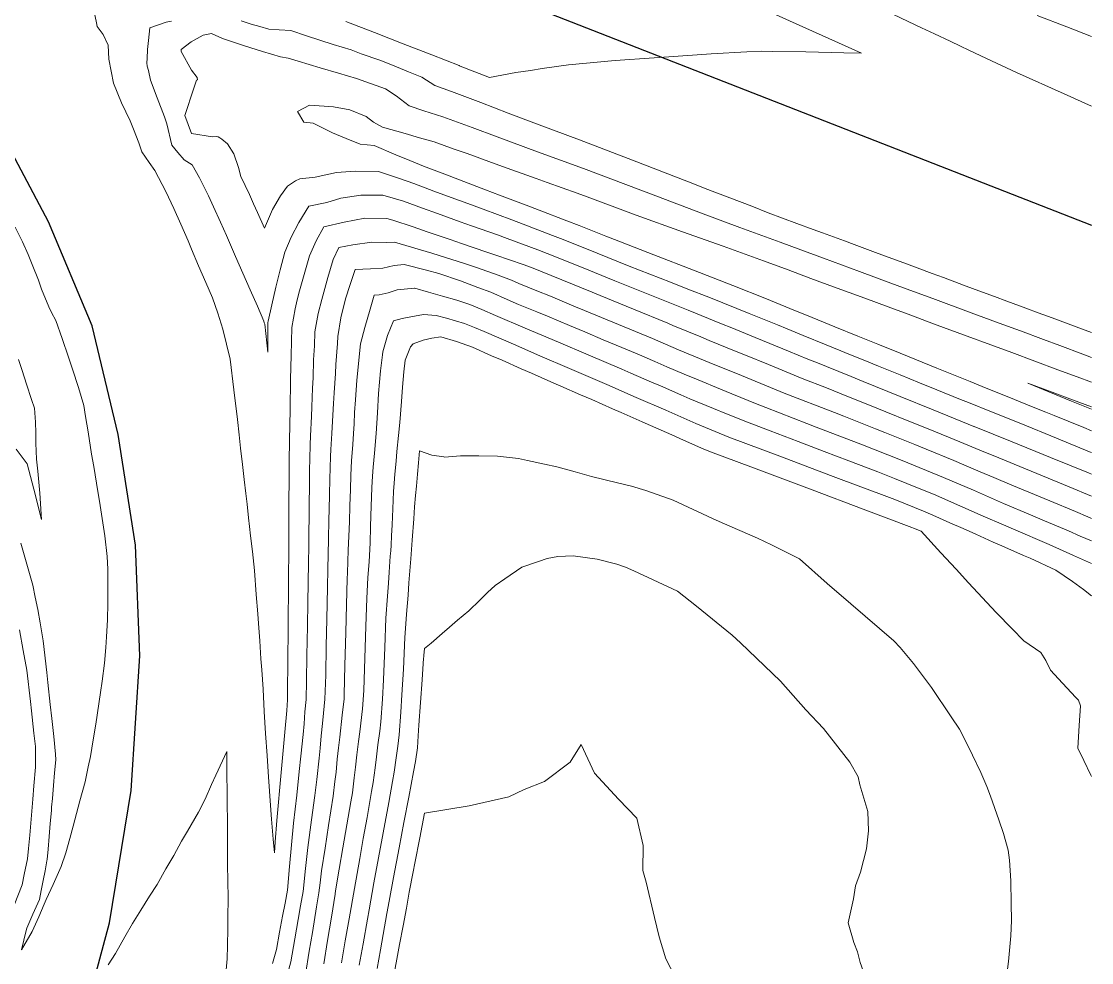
# Model space of a CAD drawing. Header units: inches. Extents: x 11351264 to 11356330, y 6702313 to 6706468.
# Drawn here: x 11356083.7 to 11356330.4, y 6705172.8 to 6705389.6 of the extents above; entities that cross this region are included whole.
import ezdxf

# ---------------------------------------------------------------- set-up
doc = ezdxf.new("R2010")
doc.units = ezdxf.units.IN
doc.header["$MEASUREMENT"] = 0
doc.layers.add('Shumate_Contours_clip1', color=7, linetype='Continuous', lineweight=0)
doc.layers.add('Shumate_Streets_clip1', color=7, linetype='Continuous')

msp = doc.modelspace()

# ---------------------------------------------------------------- linework, layer by layer
at = {"layer": 'Shumate_Contours_clip1'}
for points, elevation in [([(11356100.42, 6705392.19), (11356101.04, 6705389.33), (11356101.16, 6705388.46), (11356102.56, 6705386.63), (11356103.72, 6705384.19), (11356103.88, 6705380.91), (11356104.93, 6705375.42), (11356106.78, 6705370.9), (11356108.79, 6705366.74), (11356109.54, 6705364.79), (11356110.78, 6705361.67), (11356111.48, 6705359.56), (11356113.2, 6705357.1), (11356114.49, 6705355.32), (11356117.01, 6705350.49), (11356118.86, 6705346.55), (11356120.49, 6705342.96), (11356122.16, 6705339.08), (11356122.95, 6705337.21), (11356124.57, 6705333.32), (11356126.23, 6705329.5), (11356127.79, 6705325.99), (11356128.98, 6705322.4), (11356130.15, 6705318.77), (11356131, 6705315.27), (11356131.84, 6705311.82), (11356132.72, 6705304.75), (11356133.56, 6705297.91), (11356133.92, 6705294.42), (11356134.25, 6705291.36), (11356134.68, 6705287.54), (11356135.07, 6705284.14), (11356135.43, 6705280.93), (11356135.72, 6705278.4), (11356136.06, 6705275.32), (11356136.3, 6705273.28), (11356136.54, 6705271.15), (11356136.95, 6705267.5), (11356137.41, 6705263.19), (11356137.84, 6705257.63), (11356138.19, 6705253.17), (11356138.35, 6705250.93), (11356138.64, 6705246.94), (11356138.93, 6705242.79), (11356139.11, 6705240.26), (11356139.41, 6705235.81), (11356139.68, 6705230.69), (11356140, 6705225.62), (11356140.33, 6705220.56), (11356140.67, 6705215.52), (11356140.83, 6705213.49), (11356140.95, 6705211.14), (11356141.36, 6705205.87), (11356141.75, 6705201.25), (11356142.03, 6705198.1), (11356142.23, 6705200.68), (11356142.63, 6705205.58), (11356143.04, 6705210.63), (11356143.15, 6705211.54), (11356143.5, 6705215.78), (11356143.95, 6705220.84), (11356144.4, 6705225.89), (11356144.86, 6705230.92), (11356145.05, 6705233.35), (11356145.06, 6705235.62), (11356145.09, 6705237.66), (11356145.1, 6705239.8), (11356145.14, 6705243.97), (11356145.18, 6705248.14), (11356145.24, 6705252.38), (11356145.29, 6705258.23), (11356145.32, 6705262.49), (11356145.36, 6705266.75), (11356145.39, 6705269.48), (11356145.39, 6705273.44), (11356145.39, 6705276.68), (11356145.39, 6705279.92), (11356145.41, 6705283.2), (11356145.44, 6705288.17), (11356145.49, 6705293.14), (11356145.68, 6705300.13), (11356145.78, 6705307.23), (11356145.88, 6705312.69), (11356146.06, 6705319.16), (11356146.81, 6705323.43), (11356147.3, 6705325.48), (11356147.84, 6705327.57), (11356148.76, 6705330.83), (11356150.1, 6705335.63), (11356151.64, 6705339.07), (11356153.39, 6705342.34), (11356158.1, 6705343.39), (11356162.91, 6705344.29), (11356167.91, 6705344.25), (11356169.33, 6705343.89), (11356174.02, 6705342.31), (11356177.22, 6705341.15), (11356182.51, 6705339.38), (11356185.12, 6705338.44), (11356190.96, 6705336.49), (11356193.05, 6705335.77), (11356199.37, 6705333.65), (11356201.25, 6705332.95), (11356208.31, 6705330.08), (11356215.24, 6705327.27), (11356217.09, 6705326.51), (11356224.81, 6705323.35), (11356232.67, 6705320.12), (11356233.85, 6705319.62), (11356240.3, 6705316.97), (11356242.24, 6705316.17), (11356248.09, 6705313.77), (11356250.63, 6705312.73), (11356255.89, 6705310.57), (11356259.02, 6705309.29), (11356263.68, 6705307.38), (11356269.25, 6705305.22), (11356273.92, 6705303.32), (11356278.76, 6705301.38), (11356282.92, 6705299.69), (11356288.27, 6705297.54), (11356291.92, 6705296.06), (11356297.79, 6705293.69), (11356300.91, 6705292.42), (11356305.55, 6705290.46), (11356307.65, 6705289.61), (11356316.42, 6705286.01), (11356325.19, 6705282.39), (11356330.36, 6705280.26)], 1370), ([(11356253.06, 6705393.24), (11356263.84, 6705388.38), (11356274.3, 6705383.69), (11356277.32, 6705382.34), (11356273.24, 6705382.42), (11356264.48, 6705382.59), (11356256.71, 6705382.72), (11356254.19, 6705382.76), (11356250.88, 6705382.6), (11356242.66, 6705382.17), (11356232.96, 6705381.44), (11356229.57, 6705381.25), (11356220.55, 6705380.63), (11356209.83, 6705379.64), (11356203.73, 6705378.8), (11356201.04, 6705378.34), (11356197.64, 6705377.84), (11356191.63, 6705376.72), (11356184.84, 6705379.35), (11356184.71, 6705379.4), (11356184.6, 6705379.46), (11356178.35, 6705381.9), (11356171.73, 6705384.5), (11356165.12, 6705387.09), (11356158.51, 6705389.64)], 1370), ([(11356284.55, 6705391.28), (11356288.12, 6705389.59), (11356291.17, 6705388.16), (11356294.13, 6705386.76), (11356297.79, 6705385.05), (11356300.14, 6705383.94), (11356302.08, 6705383.02), (11356306.15, 6705381.12), (11356313.07, 6705377.84), (11356324.01, 6705372.94), (11356330.36, 6705370.13)], 1368), ([(11356330.36, 6705386.13), (11356324.63, 6705388.35), (11356317.81, 6705390.98)], 1368), ([(11356118.32, 6705389.71), (11356117.12, 6705389.45), (11356113.33, 6705388.12), (11356113.02, 6705385.22), (11356112.79, 6705383.14), (11356112.7, 6705381.12), (11356112.63, 6705380.09), (11356112.71, 6705379.31), (11356113.03, 6705378.32), (11356113.5, 6705376.09), (11356115.04, 6705372.03), (11356116.72, 6705367.69), (11356117.23, 6705366.03), (11356118.43, 6705361.16), (11356119.76, 6705359.46), (11356121.27, 6705357.73), (11356123.06, 6705356.57), (11356124.74, 6705353.64), (11356126.81, 6705349.48), (11356127.99, 6705346.95), (11356129.62, 6705343.41), (11356131.03, 6705340.29), (11356133.1, 6705335.48), (11356134.78, 6705331.66), (11356136.46, 6705327.84), (11356138.13, 6705324.02), (11356139.6, 6705320.6), (11356139.71, 6705320.23), (11356139.8, 6705319.87), (11356140.53, 6705313.43), (11356140.55, 6705320.25), (11356140.6, 6705320.58), (11356141.43, 6705324.33), (11356142.38, 6705328.39), (11356143.4, 6705332.44), (11356144.47, 6705336.49), (11356145.89, 6705339.94), (11356147.64, 6705343.35), (11356149.93, 6705347.1), (11356154.1, 6705347.92), (11356157.35, 6705348.89), (11356161.98, 6705349.63), (11356166.99, 6705349.6), (11356171.81, 6705348.22), (11356176.2, 6705346.64), (11356179.63, 6705345.36), (11356184.88, 6705343.49), (11356187.48, 6705342.56), (11356193.43, 6705340.5), (11356195.71, 6705339.65), (11356202.71, 6705337.03), (11356204.92, 6705336.18), (11356212.78, 6705333.01), (11356220.5, 6705329.89), (11356229.32, 6705326.32), (11356237.39, 6705323.12), (11356245.1, 6705319.99), (11356247.48, 6705319.02), (11356252.8, 6705316.86), (11356256.23, 6705315.45), (11356260.49, 6705313.71), (11356265, 6705311.87), (11356267.17, 6705310.98), (11356269.24, 6705310.14), (11356274.97, 6705307.82), (11356277.73, 6705306.7), (11356286.21, 6705303.26), (11356293.87, 6705300.15), (11356301.9, 6705296.9), (11356303.25, 6705296.35), (11356303.31, 6705296.33), (11356312.05, 6705292.78), (11356320.86, 6705289.2), (11356329.67, 6705285.62), (11356330.36, 6705285.34)], 1368), ([(11356330.36, 6705317.96), (11356327.4, 6705319.05), (11356324.34, 6705320.19), (11356321.27, 6705321.33), (11356318.08, 6705322.51), (11356315.19, 6705323.58), (11356310.8, 6705325.21), (11356308, 6705326.25), (11356303.52, 6705327.91), (11356300.82, 6705328.91), (11356296.23, 6705330.61), (11356293.63, 6705331.57), (11356290.16, 6705332.86), (11356287.69, 6705333.77), (11356282.9, 6705335.54), (11356280.54, 6705336.42), (11356275.64, 6705338.23), (11356273.38, 6705339.06), (11356268.37, 6705340.91), (11356266.22, 6705341.7), (11356262.45, 6705343.11), (11356255.82, 6705345.57), (11356252.07, 6705347.04), (11356241.32, 6705351.18), (11356238.83, 6705352.16), (11356225.59, 6705357.26), (11356212.35, 6705362.34), (11356203.02, 6705365.83), (11356195.92, 6705368.53), (11356189.58, 6705370.93), (11356182.83, 6705373.47), (11356178.99, 6705374.86), (11356176.01, 6705376.76), (11356172.92, 6705378.04), (11356169.24, 6705379.55), (11356166.3, 6705380.7), (11356162.04, 6705382.2), (11356159.72, 6705383.06), (11356155.55, 6705384.34), (11356152.5, 6705385.29), (11356149.4, 6705386.33), (11356145.79, 6705387.55), (11356143.1, 6705387.67), (11356140.76, 6705387.86), (11356138.66, 6705388.45), (11356136.67, 6705389.02), (11356134.36, 6705389.79)], 1368), ([(11356330.36, 6705312.24), (11356328.31, 6705312.99), (11356323.07, 6705314.95), (11356319.28, 6705316.36), (11356313.95, 6705318.33), (11356309.9, 6705319.82), (11356302.61, 6705322.52), (11356293.8, 6705325.79), (11356288.5, 6705327.74), (11356284.13, 6705329.36), (11356276.86, 6705332.04), (11356268.58, 6705335.09), (11356263.32, 6705337.03), (11356258.6, 6705338.79), (11356249.32, 6705342.19), (11356240.82, 6705345.3), (11356229.94, 6705349.44), (11356226.47, 6705350.76), (11356213.25, 6705355.76), (11356202.65, 6705359.63), (11356193.34, 6705363.05), (11356187.62, 6705365.16), (11356180.84, 6705367.64), (11356176.5, 6705369.05), (11356173.1, 6705370.17), (11356170.09, 6705372.47), (11356167.61, 6705374.13), (11356160.93, 6705376.5), (11356156.77, 6705377.72), (11356152.6, 6705378.94), (11356147.49, 6705380.5), (11356145.2, 6705381.2), (11356143.43, 6705381.51), (11356139.32, 6705382.73), (11356135.17, 6705384.04), (11356130.1, 6705385.68), (11356127.57, 6705386.88), (11356125.64, 6705386.47), (11356122.85, 6705384.94), (11356120.56, 6705383.14), (11356120.54, 6705382.74)], 1366), ([(11356120.54, 6705382.74), (11356122.94, 6705378.42), (11356124.27, 6705376.71), (11356124.28, 6705376.2), (11356124.07, 6705376.13), (11356122.79, 6705372.15), (11356122.08, 6705370.05), (11356121.42, 6705367.94), (11356122.93, 6705363.78), (11356127.79, 6705363.01), (11356128.64, 6705363.11), (11356129.11, 6705363.01), (11356129.44, 6705362.85), (11356129.94, 6705362.5), (11356131.19, 6705361.4), (11356132.66, 6705359.1), (11356133.73, 6705355.99), (11356134.33, 6705353.91), (11356136.28, 6705349.75), (11356137.23, 6705347.64), (11356138.17, 6705345.58), (11356139.76, 6705342.01), (11356141.59, 6705346.28), (11356143.45, 6705349.47), (11356145.04, 6705351.69), (11356146.92, 6705352.91), (11356147.92, 6705353.41), (11356151.43, 6705353.78), (11356156.33, 6705354.84), (11356160.65, 6705355.14), (11356166.05, 6705355.04), (11356170.83, 6705353.46), (11356174.14, 6705352.28), (11356178.74, 6705350.56), (11356181.92, 6705349.36), (11356187.46, 6705347.37), (11356190.17, 6705346.35), (11356196.73, 6705343.91), (11356199.4, 6705342.9), (11356206.09, 6705340.35), (11356208.57, 6705339.4), (11356216.45, 6705336.24), (11356223.83, 6705333.29), (11356233.3, 6705329.58), (11356236.94, 6705328.15), (11356242.51, 6705325.97), (11356251.47, 6705322.35), (11356257.96, 6705319.72), (11356260.22, 6705318.8), (11356263.93, 6705317.28), (11356269.19, 6705315.14), (11356272.59, 6705313.76), (11356274.45, 6705313.01), (11356277.73, 6705311.68), (11356281.28, 6705310.24), (11356286.22, 6705308.24), (11356290.73, 6705306.41), (11356294.71, 6705304.8), (11356300.17, 6705302.58), (11356302.03, 6705301.83), (11356307.26, 6705299.71), (11356314.05, 6705296.98), (11356322.31, 6705293.62), (11356329.89, 6705290.52), (11356330.36, 6705290.33)], 1366), ([(11356330.36, 6705306.52), (11356327.04, 6705307.76), (11356322.62, 6705309.41), (11356317.29, 6705311.38), (11356311.96, 6705313.35), (11356307.15, 6705315.13), (11356301.71, 6705317.14), (11356293.96, 6705320), (11356288.67, 6705321.96), (11356283.5, 6705323.87), (11356278.1, 6705325.86), (11356270.92, 6705328.51), (11356265.67, 6705330.44), (11356260.41, 6705332.39), (11356254.76, 6705334.48), (11356245.44, 6705337.83), (11356236.11, 6705341.18), (11356225.43, 6705345.02), (11356214.14, 6705349.23), (11356211.78, 6705350.07), (11356204.91, 6705352.55), (11356202.35, 6705353.45), (11356195.67, 6705355.86), (11356192.92, 6705356.83), (11356186.44, 6705359.17), (11356183.48, 6705360.21), (11356178.87, 6705361.86), (11356175.5, 6705362.84), (11356172.14, 6705363.82), (11356166.92, 6705365.27), (11356164.87, 6705366.42), (11356163.19, 6705367.76), (11356159.44, 6705369.24), (11356155.64, 6705369.92), (11356153.48, 6705370.13), (11356150.11, 6705370.34), (11356147.34, 6705368.86)], 1364), ([(11356147.34, 6705368.86), (11356148.79, 6705366.4), (11356150.98, 6705366.16), (11356155.44, 6705363.96), (11356158.59, 6705362.65), (11356161.78, 6705361.36), (11356165.02, 6705361.07), (11356169.99, 6705358.93), (11356173.21, 6705357.61), (11356176.42, 6705356.27), (11356181.34, 6705354.42), (11356184.71, 6705353.12), (11356190.69, 6705350.87), (11356193.9, 6705349.63), (11356200.06, 6705347.29), (11356203.07, 6705346.13), (11356209.46, 6705343.69), (11356212.24, 6705342.62), (11356218.4, 6705340.18), (11356220.41, 6705339.41), (11356229.5, 6705335.88), (11356238.59, 6705332.36), (11356247.67, 6705328.83), (11356255.45, 6705325.71), (11356260.84, 6705323.51), (11356265.95, 6705321.44), (11356271.2, 6705319.3), (11356276.46, 6705317.17), (11356281.09, 6705315.3), (11356286.23, 6705313.21), (11356294.72, 6705309.77), (11356297.03, 6705308.84), (11356302.38, 6705306.67), (11356306.06, 6705305.18), (11356311.28, 6705303.07), (11356316.52, 6705300.96), (11356319.81, 6705299.63), (11356321.76, 6705298.85), (11356324.96, 6705297.57), (11356328.58, 6705296.09), (11356330.36, 6705295.35)], 1364), ([(11356083.59, 6705269.43), (11356086.37, 6705259.79), (11356086.93, 6705257), (11356087.48, 6705254.2), (11356088.08, 6705251.1), (11356088.78, 6705246.92), (11356089.6, 6705239.64), (11356089.84, 6705237.34), (11356090.39, 6705232.31), (11356090.73, 6705229.09), (11356091.17, 6705224.95), (11356091.6, 6705220.84), (11356091.63, 6705219.53), (11356091.37, 6705216.57), (11356091.12, 6705213.61), (11356090.87, 6705210.66), (11356090.7, 6705208.66), (11356090.63, 6705207.87), (11356090.38, 6705204.9), (11356090.12, 6705201.92), (11356089.87, 6705198.95), (11356089.67, 6705196.59), (11356089.62, 6705196.25), (11356089.18, 6705193.98), (11356088.73, 6705191.72), (11356088.29, 6705189.46), (11356087.88, 6705187.38), (11356086.39, 6705184), (11356084.95, 6705180.75), (11356084.82, 6705180.24), (11356083.75, 6705175.77), (11356086.21, 6705180.01), (11356087.71, 6705183.39), (11356089, 6705186.29), (11356089.46, 6705187.38), (11356091.05, 6705190.83), (11356091.99, 6705192.9), (11356092.92, 6705194.98), (11356093.94, 6705198.1), (11356094.85, 6705201.42), (11356095.62, 6705204.3), (11356096.41, 6705207.22), (11356097.22, 6705210.13), (11356098.43, 6705214.45), (11356099.15, 6705217.95), (11356099.64, 6705220.29), (11356100.28, 6705224.18), (11356100.86, 6705227.73), (11356101.95, 6705235.05), (11356102.31, 6705237.64), (11356102.91, 6705241.83), (11356103.16, 6705245.39), (11356103.33, 6705247.91), (11356103.59, 6705251.76), (11356103.63, 6705255.6), (11356103.64, 6705259.28), (11356103.65, 6705263.47), (11356103.46, 6705266.35), (11356102.99, 6705271.13), (11356101.69, 6705279.13), (11356101.31, 6705281.37), (11356100.41, 6705287.13), (11356099.92, 6705289.99), (11356099.12, 6705295.13), (11356098.52, 6705298.61), (11356098.13, 6705301.13), (11356096.85, 6705305.31), (11356095.49, 6705309.52), (11356094.55, 6705312.28), (11356093.12, 6705316.57), (11356091.64, 6705320.77), (11356090.64, 6705322.59), (11356090.05, 6705323.86), (11356088.35, 6705327.96), (11356087.69, 6705330.03), (11356086.22, 6705333.62), (11356085.32, 6705335.92), (11356083.98, 6705338.83), (11356082.3, 6705342.26)], 1370), ([(11356141.61, 6705172.62), (11356142.51, 6705175.86), (11356143.24, 6705179.86), (11356143.92, 6705183.57), (11356144.48, 6705186.55), (11356145.02, 6705189.54), (11356145.51, 6705194.95), (11356145.95, 6705199.96), (11356146.42, 6705204.92), (11356147.23, 6705211.43), (11356147.77, 6705216.86), (11356148.13, 6705220.41), (11356148.64, 6705225.36), (11356148.86, 6705227.8), (11356149.08, 6705230.62), (11356149.33, 6705233.43), (11356149.43, 6705237.75), (11356149.54, 6705243.59), (11356149.64, 6705250.31), (11356149.74, 6705255.84), (11356149.8, 6705260.27), (11356149.87, 6705265.1), (11356149.93, 6705268.59), (11356149.98, 6705272.12), (11356150.01, 6705275.31), (11356150.04, 6705278.54), (11356150.1, 6705282.6), (11356150.15, 6705286.29), (11356150.2, 6705288.85), (11356150.28, 6705292.08), (11356150.39, 6705294.18), (11356150.57, 6705298.62), (11356150.69, 6705300.89), (11356150.82, 6705305.17), (11356150.93, 6705307.54), (11356151.06, 6705311.66), (11356151.24, 6705314.92), (11356151.38, 6705318.11), (11356152.14, 6705322.38), (11356152.95, 6705325.58), (11356154.32, 6705330.61), (11356155.54, 6705334.81), (11356156.86, 6705337.57), (11356160.12, 6705338.14), (11356164.52, 6705338.79), (11356167.82, 6705338.67), (11356169.73, 6705338.77), (11356178.32, 6705336.23), (11356185.88, 6705333.84), (11356188.58, 6705332.92), (11356193.58, 6705331.22), (11356196.64, 6705330.04), (11356198.34, 6705329.29), (11356202.51, 6705327.61), (11356205.65, 6705326.33), (11356211.06, 6705324.07), (11356213.48, 6705323.08), (11356221.31, 6705319.83), (11356229.14, 6705316.57), (11356235.16, 6705314.01), (11356243.55, 6705310.56), (11356248.35, 6705308.59), (11356251.94, 6705307.12), (11356259.49, 6705304.03), (11356271.09, 6705299.53), (11356273.24, 6705298.72), (11356280.59, 6705295.77), (11356282.73, 6705294.91), (11356289.59, 6705292.14), (11356292.24, 6705291.07), (11356298.59, 6705288.51), (11356300.89, 6705287.51), (11356304.66, 6705285.92), (11356307.81, 6705284.56), (11356312.01, 6705282.83), (11356317.23, 6705280.64), (11356320.75, 6705279.19), (11356326.65, 6705276.71), (11356329.47, 6705275.54), (11356330.36, 6705275.15)], 1372), ([(11356144.75, 6705169.09), (11356145.83, 6705173.01), (11356146.76, 6705178.31), (11356147.53, 6705182.79), (11356148.06, 6705185.9), (11356148.65, 6705189.24), (11356149.19, 6705194.49), (11356149.71, 6705199.37), (11356150.59, 6705205.7), (11356151.38, 6705211.32), (11356151.78, 6705215.03), (11356152.35, 6705219.91), (11356152.59, 6705222.26), (11356152.84, 6705225.09), (11356153.13, 6705227.89), (11356153.34, 6705230.26), (11356153.67, 6705233.52), (11356153.86, 6705239.07), (11356153.99, 6705245.77), (11356154.11, 6705251.85), (11356154.27, 6705259.31), (11356154.35, 6705263.45), (11356154.43, 6705266.93), (11356154.51, 6705270.41), (11356154.61, 6705274.79), (11356154.65, 6705277.19), (11356154.73, 6705280.68), (11356154.81, 6705284.18), (11356154.95, 6705289.41), (11356155.01, 6705291.03), (11356155.26, 6705294.73), (11356155.4, 6705297.55), (11356155.68, 6705301.62), (11356155.81, 6705304.06), (11356156.11, 6705308.53), (11356156.21, 6705310.58), (11356156.55, 6705315.45), (11356156.65, 6705317.06), (11356157.36, 6705321.35), (11356158.44, 6705325.75), (11356159.49, 6705329.05), (11356160.61, 6705332.47), (11356164.19, 6705332.66), (11356167.04, 6705332.76), (11356169.67, 6705333.41), (11356171.96, 6705333.67), (11356177.07, 6705332.33), (11356179.89, 6705331.54), (11356184.89, 6705329.85), (11356188.93, 6705328.36), (11356191.92, 6705327.26), (11356195.65, 6705325.56), (11356198.26, 6705324.46), (11356202.55, 6705322.74), (11356204.99, 6705321.71), (11356210.03, 6705319.6), (11356213.57, 6705318.1), (11356217.83, 6705316.32), (11356222.14, 6705314.49), (11356225.63, 6705313.03), (11356229.67, 6705311.29), (11356232.46, 6705310.1), (11356236.48, 6705308.35), (11356239.66, 6705307.04), (11356244.87, 6705304.91), (11356247.45, 6705303.85), (11356253.26, 6705301.49), (11356255.27, 6705300.67), (11356264.73, 6705297.04), (11356266.91, 6705296.2), (11356277.19, 6705292.28), (11356286.67, 6705288.49), (11356296.27, 6705284.61), (11356303.14, 6705281.63), (11356310.08, 6705278.62), (11356316.32, 6705276), (11356319.53, 6705274.63), (11356325.01, 6705272.33), (11356327.75, 6705271.1), (11356330.36, 6705269.96)], 1374), ([(11356149.17, 6705170.13), (11356150.08, 6705175.46), (11356150.79, 6705179.78), (11356151.77, 6705185.69), (11356152.29, 6705188.94), (11356152.57, 6705191.18), (11356152.91, 6705193.97), (11356153.7, 6705199.2), (11356154.5, 6705204.42), (11356155.58, 6705211.2), (11356155.99, 6705214.55), (11356156.23, 6705216.71), (11356156.53, 6705219.66), (11356156.83, 6705222.34), (11356157.08, 6705224.76), (11356157.64, 6705229.83), (11356158.08, 6705233.61), (11356158.12, 6705234.63), (11356158.28, 6705241.29), (11356158.47, 6705248.9), (11356158.65, 6705255.23), (11356158.82, 6705261.24), (11356158.89, 6705262.61), (11356159.07, 6705267.81), (11356159.2, 6705271.1), (11356159.32, 6705274.4), (11356159.42, 6705278.06), (11356159.55, 6705281.85), (11356159.67, 6705285.09), (11356159.82, 6705288.44), (11356160.13, 6705292.18), (11356160.26, 6705294.72), (11356160.38, 6705296.95), (11356160.5, 6705299.52), (11356160.7, 6705302.5), (11356161.06, 6705306.98), (11356161.89, 6705315.33), (11356162.84, 6705319.13), (11356164.13, 6705323.37), (11356165.04, 6705326.56), (11356166.21, 6705326.62), (11356168.27, 6705327.13), (11356170.34, 6705327.83), (11356174.29, 6705328.16), (11356174.36, 6705328.16), (11356174.39, 6705328.16), (11356177.55, 6705327.25), (11356180.78, 6705326.34), (11356184.04, 6705325.45), (11356187.08, 6705324.42), (11356189.87, 6705323.25), (11356192.98, 6705321.87), (11356199.84, 6705318.98), (11356207.5, 6705315.74), (11356214.35, 6705312.82), (11356222.13, 6705309.51), (11356224.17, 6705308.62), (11356228.94, 6705306.56), (11356230.98, 6705305.66), (11356235.73, 6705303.59), (11356237.8, 6705302.68), (11356243.21, 6705300.46), (11356246.19, 6705299.25), (11356251.04, 6705297.29), (11356256.27, 6705295.31), (11356262.71, 6705292.84), (11356268.7, 6705290.58), (11356274.39, 6705288.41), (11356281.11, 6705285.88), (11356284.95, 6705284.34), (11356290.6, 6705282.08), (11356293.96, 6705280.73), (11356300, 6705278.08), (11356305.41, 6705275.7), (11356310.07, 6705273.65), (11356312.36, 6705272.64), (11356320.57, 6705269.13), (11356326.18, 6705266.62), (11356330.36, 6705264.74)], 1376), ([(11356153.42, 6705172.58), (11356154.29, 6705177.94), (11356155.16, 6705183.3), (11356156.02, 6705188.59), (11356156.02, 6705188.63), (11356156.03, 6705188.7), (11356156.15, 6705189.4), (11356156.99, 6705194.36), (11356157.83, 6705199.28), (11356158.74, 6705204.57), (11356159.65, 6705209.86), (11356160.01, 6705211.97), (11356160.42, 6705215.4), (11356160.72, 6705217.85), (11356161.06, 6705220.7), (11356161.43, 6705223.73), (11356161.7, 6705226), (11356162.35, 6705231.29), (11356162.62, 6705235.53), (11356162.85, 6705242.93), (11356163, 6705247.8), (11356163.08, 6705250.33), (11356163.3, 6705256.68), (11356163.6, 6705261.54), (11356163.85, 6705265.12), (11356164.08, 6705269.53), (11356164.2, 6705273.23), (11356164.27, 6705275.73), (11356164.5, 6705282.25), (11356164.64, 6705284.92), (11356164.81, 6705286.98), (11356165.08, 6705290.15), (11356165.52, 6705294.7), (11356165.8, 6705299.49), (11356166.06, 6705303.91), (11356166.5, 6705309.12), (11356166.93, 6705312.84), (11356167.01, 6705313.49), (11356167.16, 6705314.03), (11356168.11, 6705317.31), (11356169.48, 6705320.64), (11356171.45, 6705321.2), (11356173.49, 6705321.62), (11356176.41, 6705322.09), (11356179.28, 6705321.93), (11356181.73, 6705321.28), (11356185.86, 6705320.03), (11356188.12, 6705319.15), (11356190.34, 6705318.21), (11356197.16, 6705315.27), (11356203.23, 6705312.64), (11356210.04, 6705309.7), (11356218.64, 6705306), (11356225.43, 6705303.03), (11356232.21, 6705300.05), (11356239.13, 6705297.01), (11356246.79, 6705293.9), (11356258.49, 6705289.48), (11356270.19, 6705285.06), (11356272.65, 6705284.14), (11356281.91, 6705280.66), (11356285.03, 6705279.48), (11356291.65, 6705276.84), (11356293.76, 6705275.9), (11356297.67, 6705274.17), (11356300.73, 6705272.81), (11356303.69, 6705271.5), (11356307.7, 6705269.71), (11356309.71, 6705268.82), (11356314.68, 6705266.59), (11356316.17, 6705265.96), (11356322.1, 6705263.27), (11356325.97, 6705260.63), (11356328.51, 6705258.81), (11356330.36, 6705257.33)], 1378), ([(11356157.53, 6705172.78), (11356158.38, 6705177.88), (11356159.27, 6705182.94), (11356160.49, 6705189.89), (11356161.71, 6705196.83), (11356162.52, 6705201.41), (11356163.4, 6705206.28), (11356164.42, 6705212.22), (11356164.81, 6705214.33), (11356165.23, 6705217.72), (11356165.56, 6705220.24), (11356165.9, 6705223), (11356166.31, 6705226.14), (11356166.58, 6705228.28), (11356166.91, 6705233.53), (11356167.19, 6705237.98), (11356167.46, 6705245.4), (11356167.73, 6705252.16), (11356168.09, 6705257.21), (11356168.33, 6705260.25), (11356168.5, 6705262.75), (11356168.75, 6705266.43), (11356168.84, 6705267.65), (11356168.92, 6705269), (11356169.03, 6705271.11), (11356169.15, 6705273.7), (11356169.3, 6705277.35), (11356169.51, 6705281.36), (11356169.65, 6705283.26), (11356169.82, 6705285.38), (11356170.06, 6705288.33), (11356170.26, 6705290.56), (11356170.64, 6705294.26), (11356170.92, 6705297.23), (11356171.29, 6705302.05), (11356171.56, 6705305.41), (11356171.9, 6705308.94), (11356172.18, 6705311.64), (11356173.43, 6705314.71), (11356174.03, 6705315.39), (11356176.31, 6705316.19), (11356178.35, 6705316.67), (11356180.42, 6705317), (11356184.02, 6705315.89), (11356187.71, 6705314.56), (11356192.09, 6705312.62), (11356194.5, 6705311.58), (11356198.93, 6705309.63), (11356201.28, 6705308.6), (11356205.76, 6705306.62), (11356208.07, 6705305.62), (11356212.6, 6705303.62), (11356215.17, 6705302.51), (11356219.96, 6705300.39), (11356221.95, 6705299.52), (11356226.79, 6705297.38), (11356228.72, 6705296.54), (11356233.62, 6705294.37), (11356235.49, 6705293.54), (11356240.45, 6705291.35), (11356242.54, 6705290.5), (11356251.82, 6705287.02), (11356254.26, 6705286.1), (11356265.98, 6705281.7), (11356277.71, 6705277.3), (11356288.95, 6705273.09), (11356289.33, 6705272.94), (11356291.05, 6705272.18), (11356295.6, 6705267.24), (11356299.15, 6705263.5), (11356301.97, 6705260.35), (11356308.35, 6705253.51), (11356312.07, 6705249.73), (11356314.73, 6705246.97), (11356318.7, 6705244.24), (11356319.83, 6705242.39), (11356320.87, 6705240.23), (11356323.68, 6705237.18), (11356326.72, 6705233.89), (11356327.32, 6705233.25), (11356327.78, 6705231.96), (11356327.5, 6705227.48), (11356327.33, 6705224.87), (11356327.19, 6705222.26), (11356328.54, 6705219.37), (11356330.19, 6705216), (11356330.36, 6705215.7)], 1380), ([(11356082.49, 6705291.11), (11356085.08, 6705287.73), (11356086.59, 6705281.89), (11356088.35, 6705274.93), (11356087.94, 6705280.95), (11356087.55, 6705286.06), (11356087.22, 6705288.82), (11356087.02, 6705292.45), (11356087.04, 6705294.87), (11356086.97, 6705297.34), (11356086.71, 6705300.57), (11356086.03, 6705302.57), (11356084.91, 6705306.11), (11356083.92, 6705309.22), (11356083.06, 6705311.75)], 1368), ([(11356330.36, 6705300.85), (11356325.96, 6705302.47), (11356320.63, 6705304.44), (11356315.67, 6705306.27)], 1362), ([(11356315.67, 6705306.27), (11356320.53, 6705304.3), (11356325.76, 6705302.19), (11356330.36, 6705300.32)], 1362), ([(11356161.57, 6705172.21), (11356162.5, 6705177.18), (11356163.48, 6705182.82), (11356163.87, 6705185), (11356164.98, 6705191.18), (11356166.02, 6705196.94), (11356167.09, 6705202.74), (11356168.37, 6705209.72), (11356169.24, 6705214.53), (11356169.67, 6705216.74), (11356170.1, 6705220.01), (11356170.46, 6705222.66), (11356170.8, 6705225.27), (11356171.14, 6705230.52), (11356171.4, 6705234.51), (11356171.78, 6705240.44), (11356172.12, 6705247.69), (11356172.33, 6705250.88), (11356172.51, 6705253.07), (11356172.84, 6705257.46), (11356173.05, 6705260.31), (11356173.45, 6705265.86), (11356173.62, 6705267.96), (11356173.8, 6705270.16), (11356174.18, 6705275.03), (11356174.34, 6705277.82), (11356174.57, 6705280.44), (11356174.76, 6705282.56), (11356175.01, 6705285.33), (11356175.25, 6705287.92), (11356175.51, 6705290.69), (11356178.34, 6705289.73), (11356181.11, 6705289.3), (11356181.2, 6705289.29), (11356184.94, 6705289.56), (11356189.14, 6705289.58), (11356193.48, 6705289.48), (11356198.28, 6705288.99), (11356200.36, 6705288.53), (11356204.31, 6705287.62), (11356207.14, 6705287.04), (11356211.35, 6705285.92), (11356215.09, 6705284.83), (11356221.1, 6705283.35), (11356224.34, 6705282.57), (11356227.67, 6705281.58), (11356233.91, 6705279.35), (11356242.98, 6705275.15), (11356245.22, 6705274.16), (11356253.38, 6705270.58), (11356256.57, 6705269.03), (11356263.03, 6705265.81), (11356269.42, 6705260.19), (11356274.86, 6705255.44), (11356284.81, 6705246.96), (11356286.25, 6705245.41), (11356289.3, 6705241.74), (11356293.47, 6705236.23), (11356297.97, 6705229.47), (11356299.89, 6705226.64), (11356301.94, 6705222.7), (11356302.92, 6705220.64), (11356304.84, 6705216.61), (11356306.2, 6705213.38), (11356307.06, 6705211.2), (11356308.96, 6705205.69), (11356310.07, 6705202.6), (11356311.15, 6705198.73), (11356311.45, 6705196.47), (11356311.75, 6705191.68), (11356311.79, 6705186.46), (11356311.87, 6705182.5), (11356311.77, 6705178.98), (11356311.21, 6705173.12), (11356310.79, 6705169.58)], 1382), ([(11356165.69, 6705171.49), (11356166.46, 6705175.75), (11356167.08, 6705179.28), (11356167.96, 6705184.11), (11356168.49, 6705187.02), (11356169.49, 6705192.47), (11356170.75, 6705199.24), (11356171.86, 6705205.1), (11356172.98, 6705210.96), (11356174.11, 6705216.8), (11356174.58, 6705219.16), (11356175, 6705222.28), (11356175.19, 6705225.1), (11356175.35, 6705227.52), (11356175.71, 6705232.75), (11356176.07, 6705237.99), (11356176.43, 6705242.94), (11356176.44, 6705243.28), (11356176.46, 6705243.54), (11356176.59, 6705245.2), (11356178.14, 6705246.45), (11356180.69, 6705248.63), (11356182.37, 6705250.08), (11356184.25, 6705251.74), (11356186.81, 6705253.89), (11356189.35, 6705256.32), (11356191.15, 6705258.1), (11356192.92, 6705259.73), (11356195.17, 6705261.25), (11356199.06, 6705263.91), (11356202.91, 6705265.21), (11356204.92, 6705265.9), (11356207.34, 6705266.38), (11356210.88, 6705266.51), (11356216.4, 6705265.73), (11356220.94, 6705264.6), (11356222.95, 6705263.94), (11356224.89, 6705263.06), (11356234.91, 6705258.39), (11356239.31, 6705254.92), (11356247.55, 6705248.23), (11356249.46, 6705246.49), (11356258.64, 6705237.67), (11356264.47, 6705231.07), (11356268.58, 6705226.79), (11356274.66, 6705219.04), (11356276.57, 6705215.64), (11356276.99, 6705213.77), (11356278.81, 6705207.61), (11356278.96, 6705203.19), (11356278.45, 6705199.01), (11356277.14, 6705193.65), (11356275.99, 6705190.52), (11356275.48, 6705187.5), (11356274.26, 6705181.98), (11356275.54, 6705177.44), (11356276.39, 6705175.34), (11356277.04, 6705172.88), (11356277.71, 6705170.96)], 1384), ([(11356083.26, 6705249.45), (11356084.13, 6705244.75), (11356084.99, 6705240.22), (11356085.84, 6705232.99), (11356086.07, 6705230.85), (11356086.62, 6705225.65), (11356086.94, 6705222.6), (11356086.97, 6705217.85), (11356086.61, 6705213.52), (11356086.37, 6705210.47), (11356086.05, 6705206.81), (11356085.66, 6705202.22), (11356085.4, 6705199.15), (11356085.1, 6705196.76), (11356084.37, 6705193.11), (11356083.9, 6705190.77), (11356082.06, 6705186.05)], 1372), ([(11356103.71, 6705172.3), (11356105.42, 6705174.96), (11356107.59, 6705178.8), (11356109.36, 6705181.81), (11356111.25, 6705184.91), (11356113.23, 6705188.13), (11356114.98, 6705190.8), (11356117.01, 6705194.43), (11356118.82, 6705197.54), (11356120.63, 6705200.82), (11356121.99, 6705203.14), (11356124.55, 6705207.46), (11356126.06, 6705210.45), (11356127.57, 6705213.86), (11356128.55, 6705215.98), (11356131.08, 6705221.5), (11356131.1, 6705215.87), (11356131.11, 6705212.48), (11356131.15, 6705208.5), (11356131.24, 6705206.32), (11356131.2, 6705203.88), (11356131.19, 6705199.73), (11356131.21, 6705195.59), (11356131.27, 6705191.44), (11356131.34, 6705187.92), (11356131.3, 6705183.03), (11356131.27, 6705180.65), (11356131.25, 6705176.74), (11356131.13, 6705173.67), (11356130.82, 6705170.29)], 1372), ([(11356169.35, 6705168.65), (11356170.25, 6705173.63), (11356170.89, 6705177.02), (11356171.68, 6705181.34), (11356172.45, 6705185.39), (11356173.12, 6705189.03), (11356174.03, 6705193.77), (11356174.4, 6705195.76), (11356175.53, 6705201.59), (11356176.65, 6705207.28), (11356186.93, 6705208.94), (11356196.08, 6705211.01), (11356199.6, 6705212.7), (11356204.28, 6705214.57), (11356210.22, 6705218.98), (11356212.74, 6705223.08), (11356215.8, 6705216.51), (11356221.35, 6705210.5), (11356225.54, 6705206.07), (11356227.02, 6705199.83), (11356226.91, 6705194.06), (11356227.72, 6705191.34), (11356229.6, 6705183.21), (11356230.71, 6705178.74), (11356232.26, 6705173.7), (11356234.56, 6705169.22)], 1386)]:
    msp.add_lwpolyline(points, dxfattribs=dict(at, elevation=elevation))
at = {"layer": 'Shumate_Streets_clip1', "color": 1}
msp.add_lwpolyline([(11355841, 6705534), (11355851, 6705530), (11356330.36, 6705342.73)], dxfattribs=at)
at = {"layer": 'Shumate_Streets_clip1'}
msp.add_lwpolyline([(11355826, 6704933), (11355855, 6704939), (11355884, 6704948), (11355911, 6704959), (11355938, 6704972), (11355963, 6704987), (11355987, 6705004.5), (11356012, 6705024), (11356034, 6705045.5), (11356053, 6705069.5), (11356070, 6705095.5), (11356085, 6705123), (11356096, 6705152), (11356104, 6705182), (11356109, 6705212.5), (11356111, 6705243.5), (11356110, 6705269), (11356106, 6705294.5), (11356100, 6705319.5), (11356090, 6705343.5), (11356078, 6705366), (11356063, 6705387), (11356045, 6705406.5)], dxfattribs=at)

doc.saveas('drawing.dxf')
